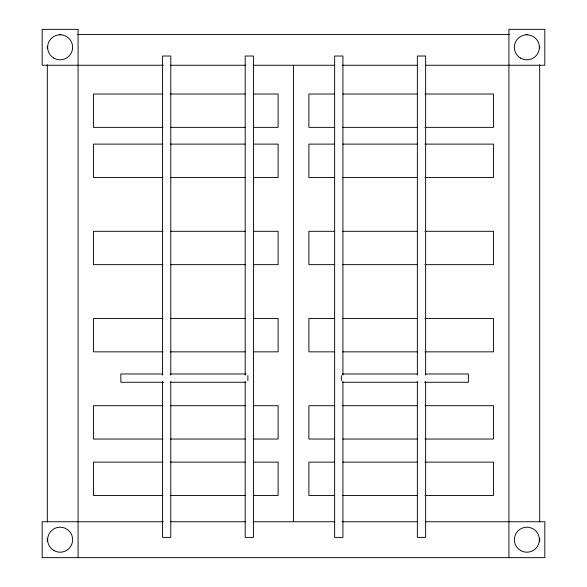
<?xml version="1.0" encoding="UTF-8"?>
<svg xmlns="http://www.w3.org/2000/svg" width="587" height="587" viewBox="0 0 587 587"><rect width="100%" height="100%" fill="white"/><g stroke="black" fill="none" stroke-linecap="round" stroke-linejoin="round"><path stroke-width="0.88" d="M59.221 34.479L61.055 34.479M77.557 34.479L509.443 34.479M525.945 34.479L527.779 34.479M163.333 65.252L42.176 65.252L42.176 29.35L78.078 29.35L78.078 557.65M170.663 65.252L245.828 65.252M253.166 65.252L334.751 65.252M342.082 65.252L417.254 65.252M425.502 65.252L544.824 65.252L544.824 29.35L508.922 29.35L508.922 557.65M162.937 94.015L93.465 94.015L93.465 127.357L162.937 127.357M170.252 94.015L245.205 94.015M253.43 94.015L278.113 94.015L278.113 127.357L253.43 127.357M334.48 94.015L308.887 94.015L308.887 127.357L334.48 127.357M342.713 94.015L417.665 94.015M424.981 94.015L493.535 94.015L493.535 127.357L424.981 127.357M170.252 127.357L245.205 127.357M342.713 127.357L417.665 127.357M162.937 144.116L93.465 144.116L93.465 177.45L162.937 177.45M170.252 144.116L245.205 144.116M253.43 144.116L278.113 144.116L278.113 177.45L253.43 177.45M334.48 144.116L308.887 144.116L308.887 177.45L334.48 177.45M342.713 144.116L417.665 144.116M424.981 144.116L493.535 144.116L493.535 177.45L424.981 177.45M170.252 177.45L245.205 177.45M342.713 177.45L417.665 177.45M162.937 231.307L93.465 231.307L93.465 264.649L162.937 264.649M170.252 231.307L245.205 231.307M253.43 231.307L278.113 231.307L278.113 264.649L253.43 264.649M334.48 231.307L308.887 231.307L308.887 264.649L334.48 264.649M342.713 231.307L417.665 231.307M424.981 231.307L493.535 231.307L493.535 264.649L424.981 264.649M170.252 264.649L245.205 264.649M342.713 264.649L417.665 264.649M162.937 318.506L93.465 318.506L93.465 351.84L162.937 351.84M170.252 318.506L245.205 318.506M253.43 318.506L278.113 318.506L278.113 351.84L253.43 351.84M334.48 318.506L308.887 318.506L308.887 351.84L334.48 351.84M342.713 318.506L417.665 318.506M424.981 318.506L493.535 318.506L493.535 351.84L424.981 351.84M170.252 351.84L245.205 351.84M342.713 351.84L417.665 351.84M162.9 373.985L120.856 373.985L120.856 382.276L163.81 382.276M170.208 373.985L246.063 373.985M342.265 373.985L417.21 373.985M425.436 373.985L468.389 373.985L468.389 382.276L424.518 382.276M170.208 382.276L246.063 382.276M342.265 382.276L418.12 382.276M162.937 405.698L93.465 405.698L93.465 439.039L162.937 439.039M170.252 405.698L245.205 405.698M253.43 405.698L278.113 405.698L278.113 439.039L253.43 439.039M334.48 405.698L308.887 405.698L308.887 439.039L334.48 439.039M342.713 405.698L417.665 405.698M424.981 405.698L493.535 405.698L493.535 439.039L424.981 439.039M170.252 439.039L245.205 439.039M342.713 439.039L417.665 439.039M162.937 462.123L93.465 462.123L93.465 495.457L162.937 495.457M170.252 462.123L245.205 462.123M253.43 462.123L278.113 462.123L278.113 495.457L253.43 495.457M334.48 462.123L308.887 462.123L308.887 495.457L334.48 495.457M342.713 462.123L417.665 462.123M424.981 462.123L493.535 462.123L493.535 495.457L424.981 495.457M170.252 495.457L245.205 495.457M342.713 495.457L417.665 495.457M163.333 521.748L42.176 521.748L42.176 557.65L544.824 557.65L544.824 521.748L425.502 521.748M170.663 521.748L245.828 521.748M253.166 521.748L334.751 521.748M342.082 521.748L417.254 521.748M539.695 46.388L539.695 48.222M539.695 64.717L539.695 521.916M539.695 538.411L539.695 541.155M425.641 375.1L425.641 56.022L417.35 56.022L417.35 375.1M425.641 381.521L425.641 537.391L417.35 537.391L417.35 381.521M342.933 375.1L342.933 56.022L334.641 56.022L334.641 537.391L342.933 537.391L342.933 381.521M341.355 375.57L341.355 380.692M293.5 65.252L293.5 521.748M247.89 375.57L247.89 380.692M245.205 375.1L245.205 56.022L253.496 56.022L253.496 537.391L245.205 537.391L245.205 381.521M170.788 375.1L170.788 56.022L162.496 56.022L162.496 375.1M170.788 381.521L170.788 537.391L162.496 537.391L162.496 381.521M47.305 46.388L47.305 48.222M47.305 64.717L47.305 521.916M47.305 538.411L47.305 541.155M53.872 550.525A12.503 12.503 0 0 0 72.627 539.695A12.503 12.503 0 0 0 53.872 528.872A12.503 12.503 0 0 0 53.872 550.525M520.625 550.525A12.503 12.503 0 0 0 539.38 539.695A12.503 12.503 0 0 0 520.625 528.872A12.503 12.503 0 0 0 520.625 550.525M53.872 58.128A12.503 12.503 0 0 0 72.627 47.305A12.503 12.503 0 0 0 53.872 36.475A12.503 12.503 0 0 0 53.872 58.128M520.625 58.128A12.503 12.503 0 0 0 539.38 47.305A12.503 12.503 0 0 0 520.625 36.475A12.503 12.503 0 0 0 520.625 58.128"/></g></svg>
